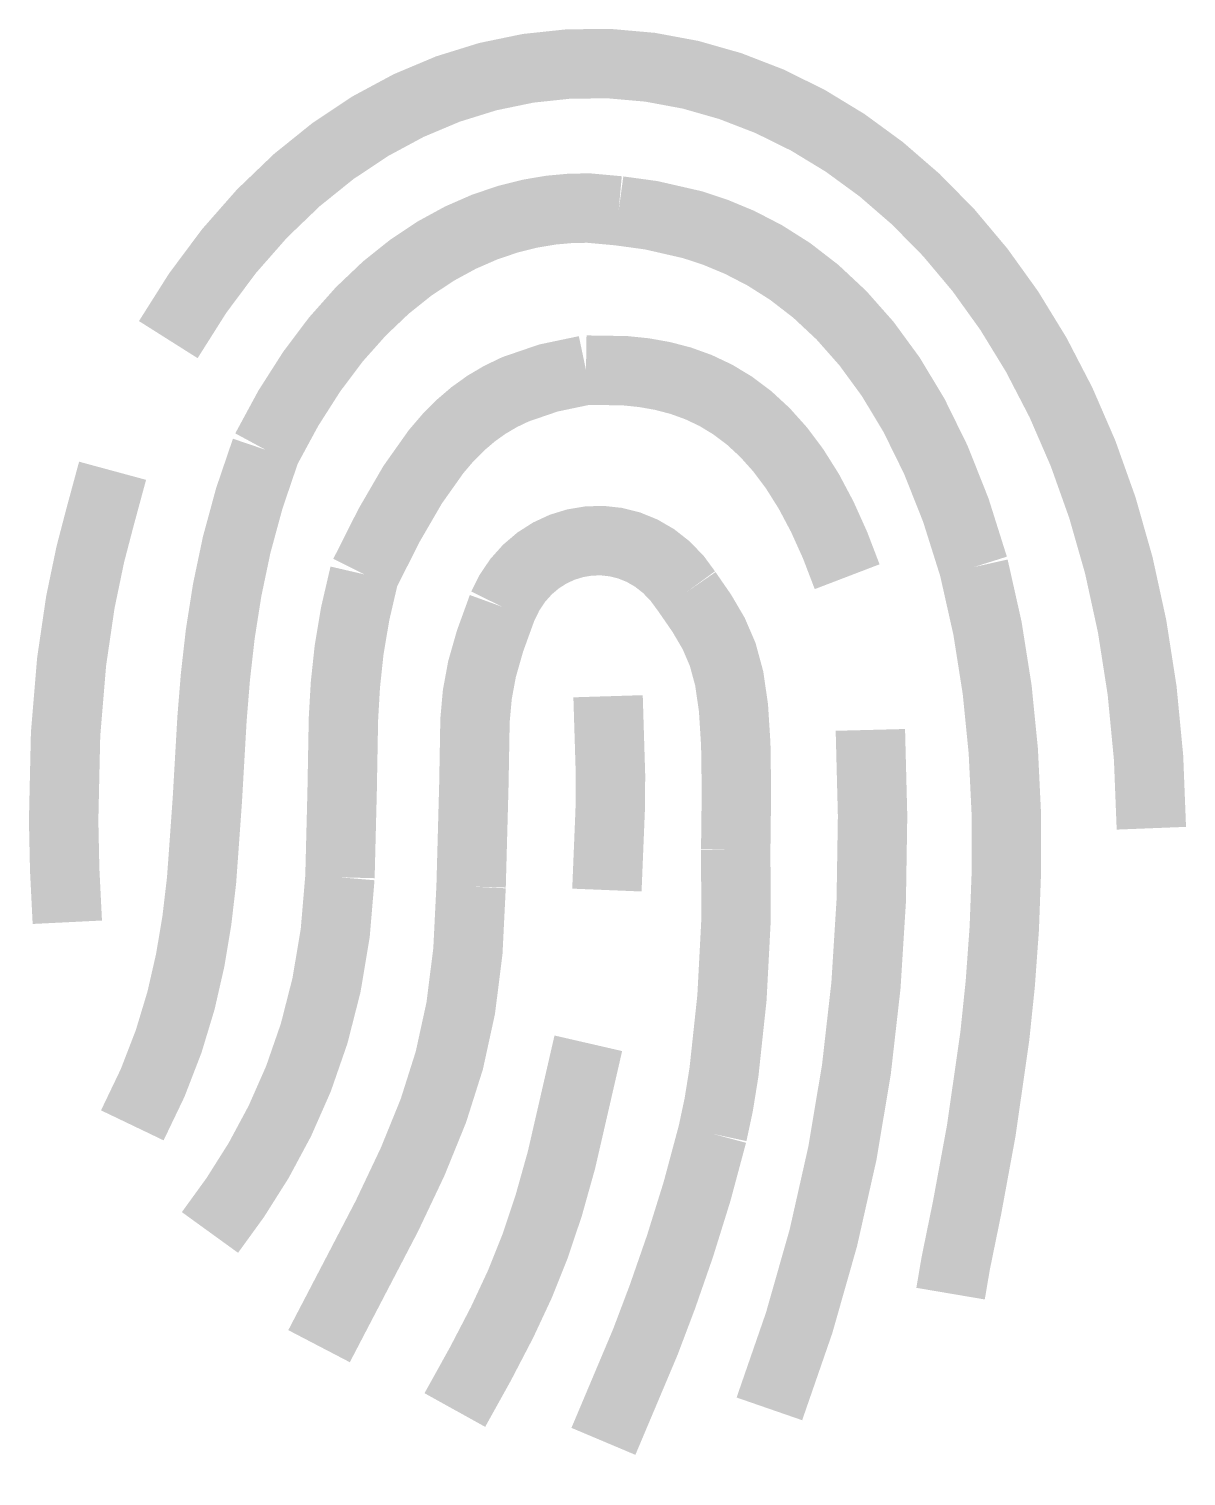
# Model space of a CAD drawing. Header units: millimetres. Extents: x 143.83 to 150.5, y -119.05 to -110.71.
import ezdxf

# ---------------------------------------------------------------- set-up
doc = ezdxf.new("R2010")
doc.units = ezdxf.units.MM
doc.layers.add('F.Mask', color=7, linetype='Continuous')

msp = doc.modelspace()

# ---------------------------------------------------------------- linework, layer by layer
at = {"layer": 'F.Mask', "const_width": 0.4}
for points in [[(144.633, -112.498), (144.8022, -112.2304), (144.9828, -111.9881), (145.1736, -111.771), (145.3738, -111.5788), (145.582, -111.4111), (145.7973, -111.2679), (146.0186, -111.1488), (146.2448, -111.0536), (146.4747, -110.9821), (146.7073, -110.934), (146.9416, -110.9091), (147.1763, -110.9072), (147.4105, -110.9279), (147.643, -110.9711), (147.8727, -111.0366), (148.0986, -111.124), (148.3196, -111.2331), (148.5345, -111.3638), (148.7423, -111.5157), (148.9419, -111.6886), (149.1322, -111.8822), (149.3121, -112.0965), (149.4805, -112.331), (149.6363, -112.5855), (149.7785, -112.8599), (149.906, -113.1538), (150.0175, -113.467), (150.1122, -113.7993), (150.1888, -114.1505), (150.2464, -114.5203), (150.2837, -114.9084), (150.2997, -115.3146)], [(145.195, -113.1336), (145.3249, -112.8936), (145.4602, -112.6817), (145.5998, -112.4963), (145.7424, -112.3359), (145.8867, -112.1986), (146.0314, -112.083), (146.1754, -111.9874), (146.3173, -111.9101), (146.456, -111.8495), (146.5901, -111.804), (146.7183, -111.7718), (146.8396, -111.7515), (146.9525, -111.7413), (147.0559, -111.7397), (147.2289, -111.7554)], [(147.2289, -111.7554), (147.4167, -111.7811), (147.6541, -111.8355), (147.7867, -111.8792), (147.926, -111.9372), (148.0702, -112.0117), (148.2174, -112.1049), (148.3656, -112.2194), (148.5131, -112.3574), (148.6579, -112.5212), (148.7982, -112.7131), (148.932, -112.9356), (149.0575, -113.1909), (149.1728, -113.4813), (149.2761, -113.8093)], [(145.763, -113.8513), (145.9057, -113.5685), (146.0417, -113.3343), (146.1767, -113.1436), (146.2457, -113.063), (146.3166, -112.9916), (146.3902, -112.9286), (146.4672, -112.8735), (146.5483, -112.8256), (146.6342, -112.7844), (146.8235, -112.7195), (147.0408, -112.6738)], [(147.0408, -112.6738), (147.2655, -112.6772), (147.3749, -112.6885), (147.4821, -112.7075), (147.587, -112.7349), (147.6894, -112.7719), (147.7893, -112.8192), (147.8863, -112.8779), (147.9805, -112.9487), (148.0716, -113.0327), (148.1596, -113.1308), (148.2442, -113.2439), (148.3253, -113.3729), (148.4027, -113.5188), (148.4764, -113.6824), (148.5462, -113.8647)], [(144.4256, -117.0273), (144.5427, -116.783), (144.6351, -116.5436), (144.7063, -116.3081), (144.7594, -116.0755), (144.7979, -115.8448), (144.8249, -115.6148), (144.858, -115.1532), (144.8851, -114.6825), (144.9047, -114.4412), (144.9327, -114.1945), (144.9725, -113.9414), (145.0272, -113.6809), (145.1003, -113.412), (145.195, -113.1336)], [(144.051, -115.8565), (144.0358, -115.552), (144.0298, -115.2703), (144.041, -114.7716), (144.0759, -114.3539), (144.1263, -114.0108), (144.1835, -113.7358), (144.2392, -113.5223), (144.3119, -113.254)], [(146.5591, -114.0386), (146.5989, -113.9578), (146.6471, -113.8862), (146.7028, -113.8238), (146.7649, -113.771), (146.8323, -113.7279), (146.904, -113.6947), (146.9789, -113.6717), (147.0559, -113.6589), (147.134, -113.6567), (147.2122, -113.6652), (147.2894, -113.6845), (147.3645, -113.715), (147.4364, -113.7567), (147.5042, -113.8099), (147.5667, -113.8749), (147.6229, -113.9516)], [(149.2761, -113.8093), (149.3552, -114.1623), (149.4111, -114.5169), (149.4463, -114.8702), (149.4631, -115.2192), (149.4642, -115.5609), (149.4519, -115.8924), (149.4288, -116.2108), (149.3974, -116.513), (149.3193, -117.0574), (149.2375, -117.502), (149.1719, -117.8232), (149.1423, -117.9974)], [(145.6225, -115.5975), (145.6351, -115.1007), (145.6426, -114.6842), (145.6539, -114.4873), (145.6752, -114.2878), (145.7103, -114.0783), (145.763, -113.8513)], [(147.6229, -113.9516), (147.7088, -114.0761), (147.7769, -114.1922), (147.8288, -114.3128), (147.8663, -114.4509), (147.8908, -114.6194), (147.9042, -114.8313), (147.908, -115.0995), (147.9039, -115.4369)], [(146.3785, -115.651), (146.3945, -115.0632), (146.4011, -114.6918), (146.4144, -114.5435), (146.4415, -114.3969), (146.488, -114.2344), (146.5591, -114.0386)], [(147.168, -114.5538), (147.1822, -115.0121), (147.1802, -115.2105), (147.1613, -115.671)], [(148.68, -114.7478), (148.6928, -115.2436), (148.685, -115.7338), (148.6546, -116.2202), (148.5997, -116.7047), (148.5185, -117.1892), (148.409, -117.6756), (148.2695, -118.1658), (148.0979, -118.6616)], [(147.9039, -115.4369), (147.9056, -115.8454), (147.8822, -116.2916), (147.8362, -116.7202), (147.8055, -116.9106), (147.7701, -117.076)], [(144.8732, -117.6447), (145.019, -117.4434), (145.154, -117.2298), (145.2761, -117.0022), (145.3833, -116.7591), (145.4736, -116.4986), (145.5449, -116.2193), (145.5952, -115.9195), (145.6225, -115.5975)], [(145.5021, -118.3003), (145.893, -117.5505), (146.0416, -117.2368), (146.1611, -116.943), (146.2529, -116.6533), (146.3187, -116.3519), (146.3601, -116.023), (146.3785, -115.651)], [(147.0542, -116.5542), (146.8992, -117.2279), (146.8255, -117.4906), (146.7473, -117.7241), (146.6594, -117.9435), (146.5565, -118.1639), (146.4334, -118.4005), (146.2848, -118.6683)], [(147.7701, -117.076), (147.6808, -117.4088), (147.5824, -117.7247), (147.4811, -118.0162), (147.3829, -118.2761), (147.1412, -118.8489)]]:
    msp.add_lwpolyline(points, dxfattribs=at)

doc.saveas('drawing.dxf')
